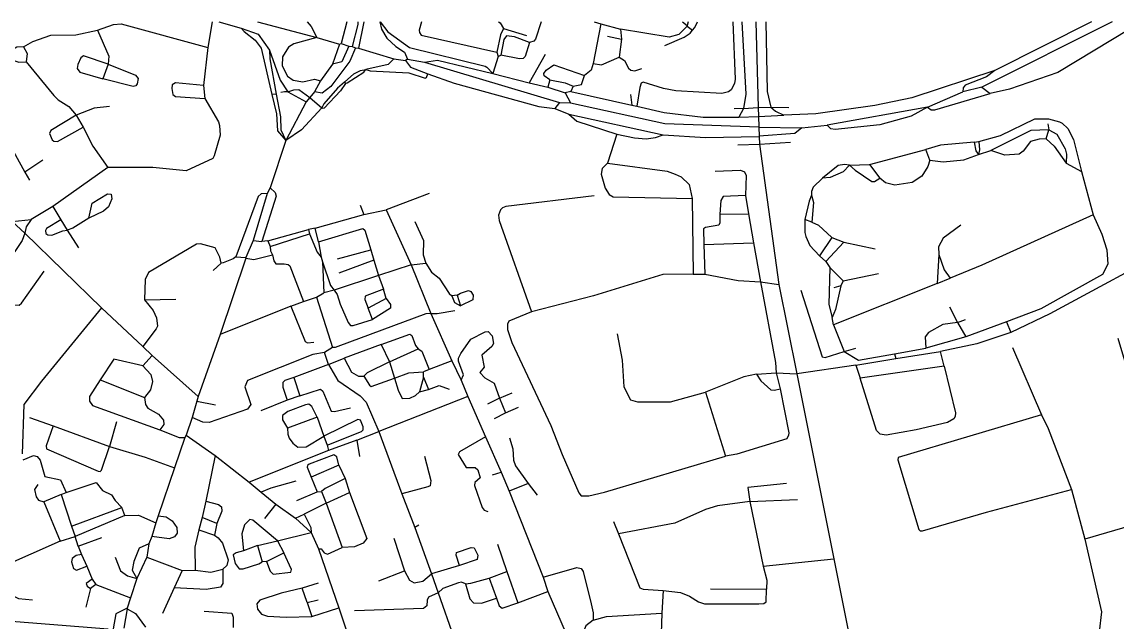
# Model space of a CAD drawing. Header units: inches. Extents: x 13525472 to 13532952, y 3654447 to 3658947.
# Drawn here: x 13527238 to 13529988, y 3657440 to 3658947 of the extents above; entities that cross this region are included whole.
import ezdxf

# ---------------------------------------------------------------- set-up
doc = ezdxf.new("R2010")
doc.units = ezdxf.units.IN
doc.header["$MEASUREMENT"] = 0

msp = doc.modelspace()

# ---------------------------------------------------------------- linework, layer by layer
for points in [[(13527427.7, 3658926.3), (13527467.8, 3658940.9), (13527487, 3658942.4), (13527704.9, 3658883)], [(13527715.7, 3658947.2), (13527704.9, 3658883)], [(13527732, 3658947.2), (13527788, 3658931.1)], [(13527829.3, 3658947.2), (13527978.1, 3658908)], [(13527954.5, 3658947.2), (13527964.4, 3658935.6), (13527978.1, 3658908)], [(13528054.1, 3658947.2), (13528039.7, 3658893.1)], [(13528081.5, 3658947.2), (13528081, 3658940.7), (13528067.2, 3658885.1)], [(13528096.6, 3658947.2), (13528082.7, 3658881.1)], [(13528136.7, 3658947.2), (13528141, 3658929.2), (13528154.4, 3658906.8), (13528176.7, 3658885.4), (13528198.9, 3658870.9), (13528206.2, 3658853.6)], [(13528137.8, 3658947.2), (13528156.5, 3658922.7), (13528211.2, 3658883.2), (13528401, 3658836.1), (13528405.4, 3658833.4), (13528420.8, 3658817.5)], [(13528241.1, 3658947.2), (13528235.3, 3658926.8), (13528235.9, 3658920.2), (13528240.4, 3658914.1), (13528430.7, 3658871.6)], [(13528434.7, 3658947.2), (13528438.5, 3658945.2), (13528447.4, 3658930.7)], [(13528541.8, 3658947.2), (13528527.3, 3658903.6), (13528523.5, 3658899.2), (13528512.8, 3658895.2)], [(13528692.1, 3658942.6), (13528672.4, 3658842.4)], [(13528675.2, 3658947.2), (13528692.1, 3658942.6)], [(13528692.1, 3658942.6), (13528740.7, 3658929.3)], [(13529023.3, 3658947.2), (13529028.8, 3658803.6), (13529027.3, 3658792.5), (13529019.1, 3658776.3), (13529012.2, 3658771.6), (13528995.4, 3658767.7), (13528879.8, 3658773.9), (13528849.3, 3658779.9), (13528798.1, 3658796.3), (13528793.3, 3658793), (13528789.4, 3658782.5), (13528781.7, 3658735.6)], [(13528897.1, 3658947.2), (13528908.2, 3658938.1)], [(13528911.1, 3658947.2), (13528908.2, 3658938.1)], [(13528908.2, 3658938.1), (13528908.2, 3658936.1)], [(13528922.2, 3658926.1), (13528928.1, 3658933.2), (13528934.4, 3658947.2)], [(13529046.2, 3658947.2), (13529055.7, 3658765.5), (13529049.8, 3658730)], [(13529081.3, 3658947.2), (13529086.7, 3658732.6)], [(13529106, 3658947.2), (13529109.2, 3658772.7), (13529118.8, 3658732.9)], [(13529975.5, 3658947.2), (13529648.2, 3658783.1)], [(13530042.3, 3658947.2), (13530021.1, 3658930.2), (13529839.2, 3658820.1), (13529717.7, 3658778.5), (13529669.7, 3658767.6)], [(13529924.2, 3658947.2), (13529681.1, 3658825.3)], [(13527241.7, 3658885), (13527265.3, 3658898.4), (13527310.7, 3658914.1), (13527373.1, 3658914.9), (13527427.7, 3658926.3)], [(13527427.7, 3658926.3), (13527455.8, 3658861), (13527454.4, 3658841.3)], [(13527788, 3658931.1), (13527796, 3658923), (13527823.3, 3658901.1), (13527838.6, 3658880.9), (13527865.3, 3658765.2)], [(13527788, 3658931.1), (13527830.7, 3658916.5), (13527859.4, 3658876.3)], [(13528447.4, 3658930.7), (13528440, 3658914.5), (13528430.7, 3658871.6)], [(13528512.8, 3658895.2), (13528474.6, 3658910), (13528454.4, 3658912.2), (13528448, 3658902.7), (13528440.2, 3658863.6)], [(13528447.4, 3658930.7), (13528504.7, 3658913.1)], [(13528708.7, 3658911.6), (13528743.2, 3658904.1)], [(13528908.2, 3658936.1), (13528887.2, 3658915.7), (13528863.4, 3658908.6), (13528740.7, 3658929.3)], [(13528740.7, 3658929.3), (13528743.2, 3658904.1)], [(13528852.7, 3658887.6), (13528901.1, 3658908.8), (13528916.3, 3658918.9), (13528922.2, 3658926.1)], [(13528908.2, 3658936.1), (13528922.2, 3658926.1)], [(13527241.7, 3658885), (13527225.3, 3658883.8), (13527208, 3658873.9)], [(13527241.7, 3658885), (13527250.6, 3658867.9), (13527248.7, 3658847)], [(13527704.9, 3658883), (13527693.9, 3658787.5)], [(13527978.1, 3658908), (13527920.8, 3658891.8), (13527907.3, 3658883.8), (13527891.8, 3658859.1), (13527891.7, 3658837), (13527904.5, 3658810.9), (13527919.2, 3658800.7), (13527943.7, 3658797.1), (13527972.3, 3658803.8), (13527987.7, 3658799.6)], [(13527978.1, 3658908), (13528035.2, 3658891.1)], [(13528035.2, 3658891.1), (13528018.2, 3658841.1)], [(13528058.7, 3658886.6), (13528041.3, 3658847.3), (13528018.2, 3658841.1)], [(13528035.2, 3658891.1), (13528039.7, 3658893.1)], [(13528039.7, 3658893.1), (13528058.7, 3658886.6)], [(13528058.7, 3658886.6), (13528067.2, 3658885.1)], [(13528067.2, 3658885.1), (13528075.2, 3658882.1)], [(13528512.8, 3658895.2), (13528501.3, 3658860.6), (13528497, 3658855.5), (13528487.3, 3658854.8), (13528440.2, 3658863.6)], [(13528743.2, 3658904.1), (13528737.7, 3658858.9)], [(13527208, 3658873.9), (13527212.4, 3658857.9), (13527219.7, 3658849.8), (13527229.8, 3658845.7), (13527248.7, 3658847)], [(13527454.4, 3658841.3), (13527392.6, 3658862.2), (13527385.7, 3658857.2), (13527377.9, 3658840.5), (13527376.4, 3658830.1), (13527383.3, 3658820.9), (13527441, 3658804.1)], [(13527859.4, 3658876.3), (13527886.4, 3658800.7), (13527905.8, 3658771.4)], [(13527859.4, 3658876.3), (13527860.1, 3658854.2), (13527876.7, 3658765.7)], [(13528075.2, 3658882.1), (13528061.7, 3658848.9), (13528013.5, 3658785.2), (13527992, 3658768.3), (13527972.7, 3658771.6)], [(13528075.2, 3658882.1), (13528082.7, 3658881.1)], [(13528082.7, 3658881.1), (13528171.7, 3658854.6)], [(13528434.2, 3658860.1), (13528420.8, 3658817.5)], [(13528430.7, 3658871.6), (13528434.2, 3658860.1)], [(13528434.2, 3658860.1), (13528440.2, 3658863.6)], [(13528551.7, 3658865.1), (13528511.5, 3658793.8)], [(13528672.4, 3658842.4), (13528693.5, 3658839.7), (13528737.7, 3658858.9)], [(13528737.7, 3658858.9), (13528751.3, 3658850.2), (13528760.8, 3658831.2), (13528767.2, 3658825.7), (13528777.1, 3658824), (13528794.7, 3658830.1)], [(13527248.7, 3658847), (13527317.8, 3658762.1), (13527328.8, 3658751.5), (13527355.9, 3658734.7), (13527374.2, 3658712.9)], [(13527454.4, 3658841.3), (13527522.7, 3658813.1), (13527530, 3658804.9), (13527527.4, 3658791.9), (13527523.7, 3658786.6), (13527517.1, 3658785.1), (13527441, 3658804.1)], [(13527454.4, 3658841.3), (13527441, 3658804.1)], [(13528018.2, 3658841.1), (13527987.7, 3658799.6)], [(13528048.2, 3658796.1), (13528071.2, 3658816.5), (13528088.2, 3658825.5), (13528101.6, 3658828)], [(13528050.2, 3658792.6), (13528054.9, 3658794.6), (13528096.4, 3658821.1), (13528101.6, 3658828)], [(13528171.7, 3658854.6), (13528157.7, 3658840.4), (13528101.6, 3658828)], [(13528101.6, 3658828), (13528112.1, 3658824.2), (13528209.4, 3658819), (13528250.3, 3658806.2), (13528254.1, 3658807.8), (13528257.2, 3658816.6)], [(13528171.7, 3658854.6), (13528201.2, 3658850.6)], [(13528206.2, 3658853.6), (13528201.2, 3658850.6)], [(13528201.2, 3658850.6), (13528214, 3658833.7), (13528257.2, 3658816.6)], [(13528206.2, 3658853.6), (13528249.2, 3658846.1)], [(13528249.2, 3658846.1), (13528281.9, 3658850.9), (13528420.8, 3658817.5)], [(13528249.2, 3658846.1), (13528587.7, 3658745.1)], [(13528563.7, 3658801.6), (13528549.7, 3658812), (13528548.7, 3658817.7), (13528554.7, 3658826), (13528573.3, 3658839), (13528650.3, 3658812.7)], [(13528672.4, 3658842.4), (13528667.5, 3658825.8), (13528650.3, 3658812.7)], [(13528257.2, 3658816.6), (13528323.3, 3658793.3), (13528535.6, 3658734.6), (13528576.2, 3658729.6)], [(13528420.8, 3658817.5), (13528511.5, 3658793.8)], [(13528563.7, 3658801.6), (13528558.7, 3658783.1)], [(13528563.7, 3658801.6), (13528602, 3658794.3), (13528622.2, 3658786.1)], [(13528622.2, 3658786.1), (13528643.5, 3658789.9), (13528650.3, 3658812.7)], [(13529681.1, 3658825.3), (13529473.1, 3658756.4), (13529380, 3658737.5), (13529231.9, 3658716.3), (13529151.5, 3658713)], [(13529681.1, 3658825.3), (13529660.6, 3658809.3), (13529606.8, 3658788.6), (13529601.8, 3658782), (13529601.2, 3658771.6)], [(13527693.9, 3658787.5), (13527623.7, 3658794.1), (13527615.1, 3658789.4), (13527614.1, 3658780), (13527617.2, 3658765.3), (13527623.7, 3658760.2), (13527697.4, 3658754.8)], [(13527693.9, 3658787.5), (13527697.4, 3658754.8)], [(13527905.8, 3658771.4), (13527920.7, 3658776.7), (13527933.5, 3658777.5), (13527960.7, 3658757.6)], [(13527987.7, 3658799.6), (13527972.7, 3658771.6)], [(13528048.2, 3658796.1), (13528030.5, 3658780.4), (13527996.4, 3658741.1), (13527991.2, 3658731.6)], [(13528050.2, 3658792.6), (13528037.5, 3658774.1), (13527997.1, 3658730.7), (13527994.6, 3658729.7), (13527991.2, 3658731.6)], [(13528048.2, 3658796.1), (13528050.2, 3658792.6)], [(13528511.5, 3658793.8), (13528558.7, 3658783.1)], [(13528558.7, 3658783.1), (13528602.2, 3658769.1)], [(13528616.2, 3658772.6), (13528602.2, 3658769.1)], [(13528622.2, 3658786.1), (13528616.2, 3658772.6)], [(13528616.2, 3658772.6), (13528769.2, 3658738.1)], [(13529648.2, 3658783.1), (13529601.2, 3658771.6)], [(13529648.2, 3658783.1), (13529669.7, 3658767.6)], [(13527697.4, 3658754.8), (13527731.4, 3658696.2), (13527734.1, 3658686.8), (13527735.7, 3658662.7), (13527720.9, 3658611), (13527716.9, 3658604.4), (13527650.1, 3658573.5), (13527566.6, 3658581.6), (13527453.2, 3658581.7)], [(13527876.7, 3658765.7), (13527865.3, 3658765.2)], [(13527865.3, 3658765.2), (13527877, 3658716), (13527879.5, 3658673.7), (13527900.4, 3658649.1)], [(13527876.7, 3658765.7), (13527886.8, 3658708.5), (13527888, 3658676), (13527900.4, 3658649.1)], [(13527905.8, 3658771.4), (13527897.2, 3658771.6), (13527887.7, 3658769.6)], [(13527951.7, 3658746.1), (13527900.4, 3658649.1)], [(13527905.8, 3658771.4), (13527951.7, 3658746.1)], [(13527960.7, 3658757.6), (13527951.7, 3658746.1)], [(13527972.7, 3658771.6), (13527960.7, 3658757.6)], [(13527960.7, 3658757.6), (13527991.2, 3658731.6)], [(13528587.7, 3658745.1), (13528576.2, 3658729.6)], [(13528587.7, 3658745.1), (13528615.2, 3658744.1)], [(13528602.2, 3658769.1), (13528615.2, 3658744.1)], [(13528766.2, 3658764.6), (13528769.2, 3658738.1)], [(13529512.4, 3658733.3), (13529601.2, 3658771.6)], [(13529512.4, 3658733.3), (13529521.3, 3658726.4), (13529530.4, 3658726.4), (13529669.7, 3658767.6)], [(13527457.7, 3658734.6), (13527419.3, 3658730.2), (13527374.2, 3658712.9)], [(13527991.2, 3658731.6), (13527939.9, 3658676.5), (13527900.4, 3658649.1)], [(13528576.2, 3658729.6), (13528611.7, 3658715.2)], [(13528615.2, 3658744.1), (13528852.7, 3658691.7), (13529088.2, 3658684.1)], [(13528769.2, 3658738.1), (13528781.7, 3658735.6)], [(13528781.7, 3658735.6), (13528850.5, 3658719.3), (13528948.3, 3658708.4), (13529038.6, 3658708.1)], [(13529049.8, 3658730), (13529026.7, 3658728.6)], [(13529049.8, 3658730), (13529038.6, 3658708.1)], [(13529049.8, 3658730), (13529086.7, 3658732.6)], [(13529086.7, 3658732.6), (13529118.8, 3658732.9)], [(13529086.7, 3658732.6), (13529087.7, 3658709.6)], [(13529118.8, 3658732.9), (13529163.7, 3658732.1)], [(13529118.8, 3658732.9), (13529130.3, 3658723.4), (13529151.5, 3658713)], [(13529512.4, 3658733.3), (13529471.2, 3658710.4), (13529392.6, 3658688.7), (13529279.9, 3658677.1), (13529269.6, 3658679), (13529259.7, 3658687.6)], [(13529512.4, 3658733.3), (13529259.7, 3658687.6)], [(13527374.2, 3658712.9), (13527310.2, 3658674.6), (13527307.4, 3658667.1), (13527313.7, 3658650.7), (13527318.2, 3658647.7), (13527326.9, 3658646.6), (13527391.2, 3658683)], [(13527374.2, 3658712.9), (13527391.2, 3658683)], [(13528611.7, 3658715.2), (13528848.2, 3658663.9)], [(13528611.7, 3658715.2), (13528631.8, 3658698.3), (13528731.6, 3658665.2)], [(13529038.6, 3658708.1), (13529087.7, 3658709.6)], [(13529087.7, 3658709.6), (13529151.5, 3658713)], [(13529087.7, 3658709.6), (13529088.2, 3658684.1)], [(13529640.7, 3658647.1), (13529695.1, 3658662.2), (13529781.7, 3658703.9), (13529815.6, 3658703.4), (13529844, 3658696.1), (13529850.6, 3658693), (13529864.7, 3658679.4), (13529878.9, 3658651.5), (13529899, 3658571.8)], [(13529814.7, 3658691.1), (13529816.4, 3658676)], [(13527191.4, 3658668.1), (13527245.5, 3658569.7)], [(13527391.2, 3658683), (13527416.1, 3658635.1), (13527453.2, 3658581.7)], [(13528731.6, 3658665.2), (13528708.1, 3658592.1)], [(13528731.6, 3658665.2), (13528776.3, 3658656), (13528805.2, 3658653.6), (13528829, 3658657), (13528848.2, 3658663.9)], [(13528848.2, 3658663.9), (13528954.9, 3658657.2), (13529089.2, 3658659.1)], [(13529088.2, 3658684.1), (13529088.7, 3658683.1)], [(13529088.7, 3658683.1), (13529089.7, 3658660.1)], [(13529088.7, 3658683.1), (13529196.7, 3658681.6)], [(13529196.7, 3658681.6), (13529178.5, 3658667.1), (13529089.7, 3658660.1)], [(13529196.7, 3658681.6), (13529259.7, 3658687.6)], [(13529816.4, 3658676), (13529771.2, 3658674.4), (13529671.3, 3658624)], [(13529809.8, 3658653.7), (13529816.4, 3658676)], [(13529816.4, 3658676), (13529836.8, 3658665.3), (13529857.7, 3658628.2), (13529861.1, 3658615.2), (13529860.2, 3658592.2)], [(13527900.4, 3658649.1), (13527861.2, 3658530.6)], [(13529035.7, 3658638.1), (13529090.2, 3658640.1)], [(13529089.7, 3658660.1), (13529089.2, 3658659.1)], [(13529089.2, 3658659.1), (13529090.2, 3658640.1)], [(13529090.2, 3658640.1), (13529167.7, 3658645.1)], [(13529090.2, 3658640.1), (13529139, 3658287.6)], [(13529629.7, 3658645.1), (13529544.4, 3658637.4), (13529507.8, 3658626.7)], [(13529629.7, 3658645.1), (13529640.7, 3658647.1)], [(13529629.7, 3658645.1), (13529633.5, 3658623.8), (13529640.1, 3658614.1)], [(13529640.7, 3658647.1), (13529643, 3658625.7), (13529640.1, 3658614.1)], [(13529809.8, 3658653.7), (13529792.7, 3658653.1), (13529770.9, 3658647.1), (13529752.3, 3658622.2), (13529742, 3658614.8), (13529706.3, 3658612.9), (13529671.3, 3658624)], [(13529809.8, 3658653.7), (13529830.3, 3658634.8), (13529860.2, 3658592.2)], [(13529366.6, 3658589.3), (13529507.8, 3658626.7)], [(13529517.6, 3658599.7), (13529507.8, 3658626.7)], [(13529517.6, 3658599.7), (13529551.2, 3658595.6), (13529603.1, 3658600.9), (13529640.1, 3658614.1)], [(13529640.1, 3658614.1), (13529671.3, 3658624)], [(13527290.2, 3658599.6), (13527245.5, 3658569.7)], [(13527453.2, 3658581.7), (13527315.3, 3658483.9)], [(13528708.1, 3658592.1), (13528694.7, 3658579.4), (13528692.3, 3658564.6), (13528702.5, 3658529.8), (13528712.6, 3658513.9), (13528722.8, 3658507.5), (13528921.1, 3658503.6)], [(13528708.1, 3658592.1), (13528858.1, 3658572.4), (13528878.5, 3658564.8), (13528893.1, 3658558.2), (13528913.3, 3658539.2), (13528921.1, 3658503.6)], [(13529316.6, 3658587.3), (13529303.5, 3658589), (13529287.8, 3658586.7), (13529248.8, 3658554.9)], [(13529316.6, 3658587.3), (13529300.1, 3658570.3), (13529267.5, 3658556.5), (13529248.8, 3658554.9)], [(13529316.6, 3658587.3), (13529366.6, 3658589.3)], [(13529316.6, 3658587.3), (13529330.8, 3658574.5), (13529372.2, 3658546.8), (13529378.9, 3658546.3), (13529392.5, 3658554.7)], [(13529366.6, 3658589.3), (13529392.5, 3658554.7)], [(13529517.6, 3658599.7), (13529512.9, 3658584.2), (13529497.9, 3658559.8), (13529474, 3658544), (13529429.7, 3658536.8), (13529406.3, 3658543.3), (13529392.5, 3658554.7)], [(13529860.2, 3658592.2), (13529899, 3658571.8)], [(13527245.5, 3658569.7), (13527257.2, 3658549.6)], [(13528978.7, 3658572.6), (13529042.1, 3658574.6), (13529052.7, 3658570.4), (13529056.8, 3658561.3), (13529055.1, 3658511)], [(13529248.8, 3658554.9), (13529224.6, 3658532), (13529220.7, 3658520.9), (13529220.9, 3658512.4)], [(13529899, 3658571.8), (13529927.9, 3658463.1)], [(13527861.2, 3658530.6), (13527873.8, 3658519.1), (13527876.2, 3658509.4), (13527840.2, 3658395.6)], [(13527861.2, 3658530.6), (13527853.7, 3658516.1)], [(13527405.6, 3658454), (13527414, 3658491.8), (13527452.5, 3658515.8), (13527462.3, 3658514.8), (13527463.9, 3658502.8), (13527455.5, 3658483.1), (13527442.6, 3658472.3), (13527405.6, 3658454)], [(13527853.7, 3658516.1), (13527838.8, 3658515.4), (13527830.8, 3658508.7), (13527775.2, 3658357.1)], [(13527853.7, 3658516.1), (13527818.2, 3658398.6)], [(13528260.2, 3658516.6), (13528152.9, 3658475.1)], [(13528674.7, 3658510.6), (13528453.3, 3658483.4), (13528444.7, 3658480.1), (13528439.7, 3658475), (13528434.8, 3658462.1), (13528436.3, 3658448.7), (13528517.3, 3658218.8)], [(13528921.1, 3658503.6), (13528923.2, 3658313.8)], [(13529055.1, 3658511), (13528999.1, 3658509.1), (13528993.1, 3658498.6), (13528990.4, 3658464.4)], [(13529055.1, 3658511), (13529062.2, 3658465.2)], [(13529220.9, 3658512.4), (13529214.8, 3658496.9), (13529204.1, 3658450.8)], [(13529220.9, 3658512.4), (13529225.7, 3658493.4), (13529222, 3658444.3)], [(13527315.3, 3658483.9), (13527261.4, 3658451.3)], [(13527315.3, 3658483.9), (13527335.7, 3658449.9)], [(13528087.2, 3658486.6), (13528096.3, 3658463.5)], [(13528096.3, 3658463.5), (13528152.9, 3658475.1)], [(13528152.9, 3658475.1), (13528215, 3658336.8)], [(13527213.6, 3658446), (13527261.4, 3658451.3)], [(13527213.6, 3658446), (13527244.8, 3658416.5)], [(13527261.4, 3658451.3), (13527248.8, 3658432.5), (13527244.8, 3658416.5)], [(13527335.7, 3658449.9), (13527299.3, 3658428.6), (13527296.6, 3658423.1), (13527297.6, 3658416.2), (13527303.2, 3658412.6), (13527312.7, 3658411.9), (13527340.8, 3658422.9), (13527351.6, 3658424.6)], [(13527335.7, 3658449.9), (13527351.6, 3658424.6)], [(13527405.6, 3658454), (13527365.6, 3658429.4), (13527351.6, 3658424.6)], [(13527974.2, 3658429.6), (13528096.3, 3658463.5)], [(13528224.7, 3658446.1), (13528246.1, 3658398.1), (13528245.9, 3658362.2), (13528252, 3658341.6)], [(13528990.4, 3658464.4), (13528990.3, 3658442.8), (13528987.7, 3658437.1), (13528954.2, 3658430.6), (13528949.7, 3658427.6), (13528950.2, 3658387.8)], [(13528990.4, 3658464.4), (13529062.2, 3658465.2)], [(13529062.2, 3658465.2), (13529075.1, 3658392.4)], [(13529204.1, 3658450.8), (13529203.7, 3658418.7), (13529206.3, 3658408.7), (13529216.7, 3658385.4), (13529241.2, 3658359.9)], [(13529222, 3658444.3), (13529204.1, 3658450.8)], [(13529222, 3658444.3), (13529238, 3658436.6), (13529271.9, 3658405.6)], [(13529927.9, 3658463.1), (13529648.5, 3658336.4), (13529569.3, 3658303.7)], [(13529927.9, 3658463.1), (13529949.9, 3658414), (13529962.3, 3658375), (13529965.4, 3658339.2), (13529951.5, 3658312.8), (13529796.7, 3658226.6), (13529710.7, 3658194.3)], [(13527244.8, 3658416.5), (13527238.7, 3658398.6), (13527160.4, 3658283.5)], [(13527244.8, 3658416.5), (13527437.5, 3658229.2)], [(13527351.6, 3658424.6), (13527379.7, 3658379.6)], [(13527855.2, 3658397.6), (13527957.7, 3658425.6)], [(13527861.2, 3658383.1), (13527960.2, 3658415.1)], [(13527974.2, 3658429.6), (13527957.7, 3658425.6)], [(13527957.7, 3658425.6), (13527960.2, 3658415.1)], [(13527960.2, 3658415.1), (13527979.5, 3658368.8), (13527989.7, 3658356.2)], [(13527982.8, 3658395), (13527974.2, 3658429.6)], [(13527982.8, 3658395), (13528093.6, 3658428.7), (13528098.7, 3658424), (13528114, 3658374.9)], [(13529595.7, 3658436.6), (13529551.5, 3658404.4), (13529539.4, 3658382.5), (13529540.4, 3658363.3)], [(13527738, 3658341.6), (13527735, 3658356.4), (13527722.7, 3658380), (13527686.1, 3658389.5), (13527676.2, 3658388.8), (13527555.6, 3658317.8), (13527546.9, 3658300), (13527545.6, 3658249)], [(13527818.2, 3658398.6), (13527800.2, 3658355.6)], [(13527818.2, 3658398.6), (13527840.2, 3658395.6)], [(13527855.2, 3658397.6), (13527840.2, 3658395.6)], [(13527855.2, 3658397.6), (13527861.2, 3658383.1)], [(13527982.8, 3658395), (13527989.7, 3658356.2)], [(13528950.2, 3658387.8), (13529075.1, 3658392.4)], [(13528950.2, 3658387.8), (13528952.8, 3658313.9)], [(13529075.1, 3658392.4), (13529092.4, 3658294.4)], [(13529271.9, 3658405.6), (13529241.2, 3658359.9)], [(13529302.1, 3658394), (13529256.7, 3658345.7)], [(13529271.9, 3658405.6), (13529302.1, 3658394)], [(13529302.1, 3658394), (13529380.7, 3658377.6)], [(13530145.2, 3658389.6), (13529819.6, 3658214.4), (13529721.6, 3658167.6)], [(13527800.2, 3658353.6), (13527820.3, 3658350.5), (13527867.4, 3658362.3)], [(13527861.2, 3658383.1), (13527862.1, 3658372.6), (13527867.4, 3658362.3)], [(13527867.4, 3658362.3), (13527870.7, 3658347.1), (13527875.8, 3658339.5), (13527896, 3658340), (13527906.6, 3658337.7), (13527910.9, 3658334.4), (13527945, 3658244.7)], [(13528030.7, 3658352.6), (13528114, 3658374.9)], [(13528114, 3658374.9), (13528121.7, 3658348.8)], [(13529241.2, 3658359.9), (13529256.7, 3658345.7)], [(13529540.4, 3658363.3), (13529536.1, 3658290.3)], [(13529540.4, 3658363.3), (13529553.6, 3658324.8), (13529569.3, 3658303.7)], [(13527738, 3658341.6), (13527718, 3658322.6)], [(13527800.2, 3658353.6), (13527735.4, 3658162.2)], [(13527775.2, 3658357.1), (13527768.5, 3658352.4), (13527743.6, 3658342.3), (13527738, 3658341.6)], [(13527775.2, 3658357.1), (13527800.2, 3658355.6)], [(13527800.2, 3658355.6), (13527800.2, 3658353.6)], [(13527989.7, 3658356.2), (13527992.5, 3658344.3)], [(13527992.5, 3658344.3), (13527996.2, 3658266.6)], [(13527992.5, 3658344.3), (13528013.1, 3658285.1), (13528022, 3658273.7)], [(13528121.7, 3658348.8), (13528033.7, 3658316.1)], [(13528121.7, 3658348.8), (13528133.5, 3658310.2)], [(13528215, 3658336.8), (13528133.5, 3658310.2)], [(13528215, 3658336.8), (13528252, 3658341.6)], [(13528215, 3658336.8), (13528264.4, 3658215)], [(13528252, 3658341.6), (13528266.5, 3658318.8), (13528285.8, 3658303.3), (13528310.9, 3658265.5), (13528317.7, 3658259.1)], [(13529256.7, 3658345.7), (13529266.7, 3658330.2)], [(13527160.4, 3658283.5), (13527187.8, 3658256.7), (13527212.1, 3658239.5), (13527218.5, 3658236.3), (13527231.1, 3658235.9), (13527236.7, 3658240.6), (13527293.7, 3658321.1)], [(13528133.5, 3658310.2), (13528022, 3658273.7)], [(13528133.5, 3658310.2), (13528145.5, 3658275.7)], [(13528923.2, 3658313.8), (13528847.2, 3658313), (13528673.1, 3658258.9), (13528517.3, 3658218.8)], [(13528923.2, 3658313.8), (13528952.8, 3658313.9)], [(13528952.8, 3658313.9), (13529036.8, 3658298), (13529092.4, 3658294.4)], [(13529266.7, 3658330.2), (13529264.7, 3658237.3), (13529272.4, 3658204.9)], [(13529266.7, 3658330.2), (13529300.3, 3658297.2)], [(13529300.3, 3658297.2), (13529388.7, 3658315.6)], [(13529092.4, 3658294.4), (13529130.5, 3658092), (13529132.1, 3658066.1)], [(13529092.4, 3658294.4), (13529139, 3658287.6)], [(13529139, 3658287.6), (13529183.7, 3658063.2)], [(13529294.4, 3658284.8), (13529281.3, 3658225.3), (13529272.4, 3658204.9)], [(13529536.1, 3658290.3), (13529276.4, 3658186.2)], [(13529294.4, 3658284.8), (13529276.7, 3658279.1)], [(13529300.3, 3658297.2), (13529294.4, 3658284.8)], [(13529536.1, 3658290.3), (13529569.3, 3658303.7)], [(13527545.6, 3658249), (13527624.7, 3658250.6)], [(13527945, 3658244.7), (13527977.7, 3658255.6)], [(13527977.7, 3658255.6), (13527996.2, 3658266.6)], [(13527977.7, 3658255.6), (13528018.2, 3658129.6)], [(13528022, 3658273.7), (13527996.2, 3658266.6)], [(13528022, 3658273.7), (13528029.3, 3658262.8), (13528037.4, 3658238.2), (13528057.4, 3658192.2), (13528062.8, 3658185.1), (13528070.1, 3658184.4), (13528118.3, 3658199.7)], [(13528145.5, 3658275.7), (13528100, 3658258.1), (13528098.9, 3658249.7), (13528107.7, 3658228.3)], [(13528152.6, 3658252.4), (13528107.7, 3658228.3)], [(13528152.6, 3658252.4), (13528163.5, 3658237.8), (13528163.6, 3658228.7), (13528118.3, 3658199.7)], [(13528152.6, 3658252.4), (13528145.5, 3658275.7)], [(13528330.7, 3658260.6), (13528317.7, 3658259.1)], [(13528317.7, 3658259.1), (13528324.1, 3658242.4), (13528338.9, 3658234.3)], [(13528330.7, 3658260.6), (13528339.2, 3658266.2), (13528359.4, 3658272.9), (13528365.4, 3658270), (13528370.8, 3658261.1), (13528370, 3658249.4), (13528338.9, 3658234.3)], [(13528330.7, 3658260.6), (13528338.9, 3658234.3)], [(13529194.2, 3658273.6), (13529247.6, 3658106), (13529254.7, 3658104.2), (13529303.2, 3658119.9)], [(13527437.5, 3658229.2), (13527286.6, 3658045.4), (13527243, 3657986.3), (13527238.2, 3657862.6)], [(13527437.5, 3658229.2), (13527541.5, 3658132)], [(13527545.6, 3658249), (13527567.8, 3658222.5), (13527576.1, 3658204.1), (13527578.2, 3658183.1), (13527575.2, 3658176.1), (13527541.5, 3658132)], [(13527913.1, 3658233.7), (13527735.4, 3658162.2)], [(13527913.1, 3658233.7), (13527945, 3658244.7)], [(13527913.1, 3658233.7), (13527949.1, 3658144.3), (13527955.4, 3658141), (13527970.7, 3658142.6)], [(13528118.3, 3658199.7), (13528107.7, 3658228.3)], [(13528264.4, 3658215), (13528280.4, 3658214.7), (13528324.7, 3658222.6)], [(13529567.7, 3658231.6), (13529587.4, 3658192)], [(13528264.4, 3658215), (13528252.4, 3658213.7), (13528031.1, 3658131.8), (13528024.5, 3658129.8), (13528018.2, 3658129.6)], [(13528264.4, 3658215), (13528317.3, 3658095.7)], [(13528517.3, 3658218.8), (13528460.9, 3658195.4), (13528457.2, 3658188), (13528457.5, 3658175.1), (13528468.4, 3658141.7), (13528565.9, 3657934), (13528594.4, 3657860.8), (13528636.5, 3657764.5), (13528642, 3657756.8), (13528661.4, 3657756.6), (13528700.7, 3657766.2), (13529005.1, 3657856.8)], [(13529276.4, 3658186.2), (13529272.4, 3658204.9)], [(13529587.4, 3658192), (13529607.2, 3658199.6)], [(13528340.6, 3658047.2), (13528347.2, 3658060.9), (13528334.4, 3658095.6), (13528334.5, 3658102.5), (13528339.9, 3658114.5), (13528365.2, 3658150.2), (13528401, 3658168.9), (13528408.5, 3658169.6), (13528419.1, 3658158.6), (13528422, 3658139.6), (13528417.7, 3658131.9), (13528392.7, 3658110.5), (13528398.4, 3658080), (13528387.9, 3658067), (13528400.2, 3658053), (13528424, 3658039.9), (13528437.2, 3658002.7)], [(13529276.4, 3658186.2), (13529303.2, 3658119.9)], [(13529587.4, 3658192), (13529550.2, 3658187.1), (13529515, 3658167.3), (13529506.3, 3658156.2), (13529508.1, 3658127.5)], [(13529721.6, 3658167.6), (13529636.1, 3658138.8), (13529544.9, 3658119.1)], [(13529587.4, 3658192), (13529608, 3658156.7)], [(13529710.7, 3658194.3), (13529608, 3658156.7)], [(13529710.7, 3658194.3), (13529721.6, 3658167.6)], [(13527735.4, 3658162.2), (13527680.7, 3658006.6)], [(13528139.8, 3658136.9), (13528212, 3658162.9), (13528216.9, 3658159.5), (13528225.9, 3658134.2), (13528232.6, 3658125.8)], [(13528733, 3658164.2), (13528745, 3658097.6), (13528749.8, 3658030.4), (13528766.2, 3657997.7), (13528784.1, 3657993.1), (13528866.4, 3657993.5), (13528954.8, 3658017.2)], [(13529608, 3658156.7), (13529508.1, 3658127.5)], [(13529990.2, 3658152.6), (13530120.4, 3657716.7), (13530116.7, 3657710.6), (13530110.8, 3657707.3), (13529907.1, 3657648.1)], [(13527541.5, 3658132), (13527565, 3658109.7)], [(13527997.7, 3658116.6), (13527968.8, 3658111.9), (13527804.5, 3658046.6), (13527797.9, 3658030.6), (13527813.1, 3657986), (13527804.1, 3657974.7), (13527708.4, 3657940.8), (13527692.4, 3657941.7), (13527665.2, 3657953.6)], [(13528018.2, 3658129.6), (13527997.7, 3658116.6)], [(13528008.1, 3658087.1), (13527997.7, 3658116.6)], [(13528139.8, 3658136.9), (13528047.5, 3658102.9)], [(13528139.8, 3658136.9), (13528161.1, 3658093.9)], [(13528161.1, 3658093.9), (13528232.6, 3658125.8)], [(13528232.6, 3658125.8), (13528242.3, 3658120.1), (13528260.8, 3658074.5)], [(13529303.2, 3658119.9), (13529331.7, 3658127.6)], [(13529303.2, 3658119.9), (13529338.9, 3658098), (13529429.2, 3658113.6)], [(13529429.2, 3658113.6), (13529508.1, 3658127.5)], [(13529429.2, 3658113.6), (13529432.7, 3658102.1)], [(13529432.7, 3658102.1), (13529544.9, 3658119.1)], [(13529553.8, 3658083), (13529544.9, 3658119.1)], [(13529725.2, 3658129.6), (13529798.7, 3657960.7)], [(13527541.6, 3658083.4), (13527469, 3658100.4), (13527434, 3658048.3)], [(13527565, 3658109.7), (13527541.6, 3658083.4)], [(13527565, 3658109.7), (13527680.7, 3658006.6)], [(13528008.1, 3658087.1), (13527920.8, 3658054.3)], [(13528008.1, 3658087.1), (13528047.5, 3658102.9)], [(13528008.1, 3658087.1), (13528030.9, 3658046.7), (13528087.6, 3658008.1), (13528102.7, 3657992.2), (13528133.9, 3657918.4)], [(13528047.5, 3658102.9), (13528065.1, 3658067.6), (13528083.2, 3658057.8), (13528096.7, 3658057.7)], [(13528161.1, 3658093.9), (13528105.2, 3658065.6), (13528096.7, 3658057.7)], [(13528161.1, 3658093.9), (13528173.2, 3658052.6)], [(13528317.3, 3658095.7), (13528260.8, 3658074.5)], [(13528317.3, 3658095.7), (13528340.6, 3658047.2)], [(13529331.8, 3658084.8), (13529183.7, 3658063.2)], [(13529331.8, 3658084.8), (13529432.7, 3658102.1)], [(13529331.8, 3658084.8), (13529342.8, 3658052.3)], [(13527541.6, 3658083.4), (13527561.9, 3658061.6), (13527565.5, 3658044.3), (13527560.6, 3658022.9), (13527545.6, 3658003.6)], [(13528096.7, 3658057.7), (13528110.5, 3658035.1), (13528115.3, 3658031.8), (13528173.2, 3658052.6)], [(13528173.2, 3658052.6), (13528209.2, 3658065.5), (13528246.6, 3658068.2)], [(13528246.5, 3658054.9), (13528246.6, 3658068.2)], [(13528260.8, 3658074.5), (13528246.6, 3658068.2)], [(13529082.4, 3658062.2), (13529050.8, 3658055.8), (13528954.8, 3658017.2)], [(13529082.4, 3658062.2), (13529132.1, 3658066.1)], [(13529082.4, 3658062.2), (13529093.3, 3658046.1), (13529118.5, 3658023.5), (13529127.7, 3658022.2), (13529141.7, 3658026.1)], [(13529132.1, 3658066.1), (13529141.7, 3658026.1)], [(13529132.1, 3658066.1), (13529183.7, 3658063.2)], [(13529183.7, 3658063.2), (13529276.9, 3657598.7)], [(13529553.8, 3658083), (13529582, 3657965.6), (13529581.8, 3657956.3), (13529578.4, 3657950), (13529562.6, 3657940.8), (13529484, 3657922.9), (13529408.4, 3657909.7), (13529392.9, 3657911.7), (13529383.9, 3657921.2), (13529342.8, 3658052.3)], [(13529553.8, 3658083), (13529342.8, 3658052.3)], [(13527434, 3658048.3), (13527407.7, 3658006.6), (13527407.9, 3657994.8), (13527414.8, 3657984.1), (13527584.5, 3657922.6)], [(13527434, 3658048.3), (13527545.6, 3658003.6)], [(13527920.8, 3658054.3), (13527898.2, 3658046.8), (13527893.3, 3658041.5), (13527893.2, 3658030.2), (13527904, 3657997.3)], [(13527920.8, 3658054.3), (13527935.9, 3658008)], [(13528173.2, 3658052.6), (13528182.9, 3658022.2), (13528193.1, 3658001.8), (13528212.2, 3658002.5), (13528226.5, 3658008.6), (13528236.4, 3658017.9)], [(13528246.5, 3658054.9), (13528236.4, 3658017.9)], [(13528246.5, 3658054.9), (13528258.9, 3658024.4)], [(13528258.9, 3658024.4), (13528285.6, 3658033.7), (13528310.7, 3658025.1)], [(13528340.6, 3658047.2), (13528357.8, 3658006.4)], [(13527545.6, 3658003.6), (13527548.4, 3657986.7), (13527553.6, 3657977.4), (13527580.5, 3657961.9), (13527593.6, 3657947.4), (13527593.8, 3657936.1), (13527584.5, 3657922.6)], [(13527680.7, 3658006.6), (13527677.2, 3657994.6)], [(13527935.9, 3658008), (13527904, 3657997.3)], [(13527935.9, 3658008), (13527988, 3658025.2), (13527993.5, 3658020), (13528014.8, 3657969.7), (13528023.2, 3657968.4), (13528062.7, 3657978.1)], [(13528357.8, 3658006.4), (13528133.9, 3657918.4)], [(13528236.4, 3658017.9), (13528258.9, 3658024.4)], [(13528357.8, 3658006.4), (13528402.1, 3657905.3)], [(13528437.2, 3658002.7), (13528406.7, 3657987.6)], [(13528437.2, 3658002.7), (13528468.7, 3658015.6)], [(13528437.2, 3658002.7), (13528452.1, 3657965.7)], [(13528954.8, 3658017.2), (13529005.1, 3657856.8)], [(13529141.7, 3658026.1), (13529163.9, 3657915.3), (13529163.4, 3657909.2), (13529158.5, 3657899.9), (13529033.1, 3657861.8), (13529005.1, 3657856.8)], [(13527677.2, 3657994.6), (13527665.2, 3657953.6)], [(13527677.2, 3657994.6), (13527723.7, 3657985.6)], [(13527904, 3657997.3), (13527837.7, 3657970.6)], [(13527979.1, 3657954.5), (13527966, 3657981.7), (13527958.5, 3657987), (13527950.1, 3657985.8), (13527905.9, 3657968.7), (13527892.6, 3657958.5), (13527892.4, 3657947.7), (13527904.8, 3657927)], [(13528452.1, 3657965.7), (13528484.7, 3657979.6)], [(13527257.2, 3657953.6), (13527315.9, 3657932.4)], [(13527665.2, 3657953.6), (13527650.7, 3657909.6)], [(13527979.1, 3657954.5), (13527904.8, 3657927)], [(13527979.1, 3657954.5), (13527996.1, 3657907.2)], [(13528004.2, 3657884.1), (13528090.7, 3657918.8), (13528095, 3657923), (13528094.4, 3657930.2), (13528087.8, 3657946.7), (13528081.1, 3657948.8), (13527996.1, 3657907.2)], [(13528424.7, 3657951.6), (13528452.1, 3657965.7)], [(13529798.7, 3657960.7), (13529438.7, 3657853.6), (13529437.7, 3657847.1), (13529490.2, 3657672.4), (13529493.5, 3657668.8), (13529499.7, 3657669), (13529660.3, 3657716.4), (13529873.6, 3657772.7)], [(13529798.7, 3657960.7), (13529814.9, 3657926.5), (13529873.6, 3657772.7)], [(13527315.9, 3657932.4), (13527298.4, 3657882.3), (13527299.1, 3657874.9), (13527429.2, 3657818.7), (13527434.4, 3657818.2), (13527437.7, 3657821.8), (13527457.7, 3657881)], [(13527315.9, 3657932.4), (13527457.7, 3657881)], [(13527475.7, 3657942.6), (13527457.7, 3657881)], [(13527584.5, 3657922.6), (13527632.4, 3657903.8), (13527647.2, 3657903.1)], [(13527904.8, 3657927), (13527905.6, 3657911.9), (13527909.3, 3657901.7), (13527918.3, 3657889.4), (13527930.7, 3657879.4), (13527951.6, 3657879.8), (13527996.1, 3657907.2)], [(13527647.2, 3657903.1), (13527621.4, 3657827.6)], [(13527650.7, 3657909.6), (13527647.2, 3657903.1)], [(13527650.7, 3657909.6), (13527723.4, 3657858)], [(13527996.1, 3657907.2), (13528004.2, 3657884.1)], [(13528078.5, 3657897), (13528007.7, 3657870.6)], [(13528078.5, 3657897), (13528133.9, 3657918.4)], [(13528078.5, 3657897), (13528085.2, 3657855.6)], [(13528133.9, 3657918.4), (13528192, 3657762.4)], [(13528402.1, 3657905.3), (13528336.7, 3657867.2), (13528333, 3657860.8), (13528353.2, 3657827.9), (13528376.3, 3657828.2), (13528382.9, 3657822.5), (13528389, 3657802.3), (13528375.4, 3657790.4), (13528374.2, 3657783.1), (13528393.5, 3657727.7), (13528398.8, 3657720.7), (13528407.7, 3657717.6)], [(13528402.1, 3657905.3), (13528441.1, 3657816.2)], [(13528462.2, 3657902.6), (13528471.1, 3657875.1), (13528472.4, 3657846.6), (13528477.4, 3657832.7), (13528509, 3657788.2)], [(13527457.7, 3657881), (13527547.1, 3657854.2), (13527621.4, 3657827.6)], [(13528007.7, 3657870.6), (13527808.1, 3657791.4)], [(13528004.2, 3657884.1), (13528007.7, 3657870.6)], [(13527240.7, 3657847.6), (13527267.2, 3657858.3), (13527275.8, 3657855.9), (13527283.7, 3657846.6), (13527295.5, 3657805.5), (13527335, 3657796.8), (13527349.1, 3657765.3)], [(13527723.4, 3657858), (13527699.3, 3657743.3)], [(13527723.4, 3657858), (13527808.1, 3657791.4)], [(13528034.1, 3657834.4), (13528028.5, 3657854.9), (13528020.8, 3657859.6), (13527959.1, 3657836.3), (13527954.6, 3657833), (13527953.9, 3657829.1), (13527964.5, 3657803.5)], [(13528248.7, 3657856.6), (13528264.6, 3657795.4), (13528263, 3657782.4), (13528257.6, 3657779.2), (13528192, 3657762.4)], [(13527621.4, 3657827.6), (13527580.2, 3657707.1)], [(13528034.1, 3657834.4), (13527964.5, 3657803.5)], [(13528034.1, 3657834.4), (13528049.3, 3657800.5)], [(13528419.7, 3657810.1), (13528441.1, 3657816.2)], [(13528441.1, 3657816.2), (13528461.7, 3657768.4)], [(13527277.7, 3657785.1), (13527269.4, 3657773.2), (13527273.8, 3657754.4), (13527279.5, 3657745.8), (13527292.9, 3657742)], [(13527349.1, 3657765.3), (13527424.3, 3657790.5), (13527439.9, 3657770.5), (13527462.8, 3657759.8), (13527472.1, 3657745.5), (13527488.6, 3657728)], [(13527808.1, 3657791.4), (13527838.8, 3657766.2)], [(13527925.7, 3657794.1), (13527863.2, 3657776.3), (13527838.8, 3657766.2)], [(13527964.5, 3657803.5), (13527979.2, 3657767.1)], [(13528049.3, 3657800.5), (13527999.1, 3657775.3), (13527990.2, 3657768.1)], [(13528049.3, 3657800.5), (13528060.6, 3657765.7)], [(13528509, 3657788.2), (13528461.7, 3657768.4)], [(13528509, 3657788.2), (13528531.7, 3657758.6)], [(13529157.7, 3657787.6), (13529060.8, 3657778)], [(13527336.1, 3657760.1), (13527292.9, 3657742)], [(13527336.1, 3657760.1), (13527349.1, 3657765.3)], [(13527336.1, 3657760.1), (13527362.1, 3657680.6)], [(13527838.8, 3657766.2), (13527875.4, 3657736.4)], [(13527928.2, 3657745.6), (13527979.2, 3657767.1)], [(13527979.2, 3657767.1), (13527990.2, 3657768.1)], [(13527990.2, 3657768.1), (13528001.8, 3657738.8)], [(13528001.8, 3657738.8), (13528060.6, 3657765.7)], [(13528060.6, 3657765.7), (13528104, 3657649.6), (13528095, 3657638.5), (13528073.2, 3657628.7), (13528042.1, 3657626.9)], [(13528192, 3657762.4), (13528224.2, 3657677.6)], [(13528461.7, 3657768.4), (13528546.9, 3657553.1)], [(13529060.8, 3657778), (13529065.9, 3657743.1)], [(13529873.6, 3657772.7), (13529907.1, 3657648.1)], [(13527292.9, 3657742), (13527333.7, 3657643.2)], [(13527362.1, 3657680.6), (13527488.6, 3657728)], [(13527496.2, 3657707.3), (13527488.6, 3657728)], [(13527699.3, 3657743.3), (13527690.8, 3657702.7)], [(13527699.3, 3657743.3), (13527731.7, 3657735.2), (13527739, 3657729.1), (13527739.9, 3657718.7), (13527727.3, 3657687.6)], [(13527875.4, 3657736.4), (13527846.7, 3657700.1)], [(13527875.4, 3657736.4), (13527925, 3657700.8)], [(13528001.8, 3657738.8), (13527946.3, 3657711.2)], [(13528001.8, 3657738.8), (13528042.1, 3657626.9)], [(13529065.9, 3657743.1), (13528984.8, 3657731.8), (13528954.7, 3657722.9), (13528877.4, 3657688.7), (13528735.8, 3657661.6)], [(13529065.9, 3657743.1), (13529185.7, 3657747.6)], [(13529065.9, 3657743.1), (13529099.2, 3657580.5)], [(13527496.2, 3657707.3), (13527371.3, 3657654.5)], [(13527496.2, 3657707.3), (13527530.2, 3657708.5), (13527573.7, 3657689.6)], [(13527580.2, 3657707.1), (13527599.8, 3657704.4), (13527614.8, 3657694.1), (13527627, 3657677.4), (13527627.8, 3657663.5), (13527621.3, 3657654.2), (13527608, 3657649.4), (13527563.7, 3657655.1)], [(13527580.2, 3657707.1), (13527573.7, 3657689.6)], [(13527690.8, 3657702.7), (13527682.4, 3657671.7)], [(13527727.3, 3657687.6), (13527690.8, 3657702.7)], [(13527925, 3657700.8), (13527946.3, 3657711.2)], [(13527925, 3657700.8), (13527964.4, 3657664.8)], [(13527946.3, 3657711.2), (13527963.6, 3657677.2), (13527964.4, 3657664.8)], [(13527362.1, 3657680.6), (13527371.3, 3657654.5)], [(13527573.7, 3657689.6), (13527563.7, 3657655.1)], [(13527727.3, 3657687.6), (13527721.2, 3657658.5)], [(13527879.8, 3657644.4), (13527817.9, 3657695.5), (13527810.2, 3657697.9), (13527796.7, 3657684.4), (13527790, 3657662), (13527794.5, 3657619)], [(13528234.7, 3657683.1), (13528224.2, 3657677.6)], [(13528224.2, 3657677.6), (13528266.6, 3657560.9)], [(13528723.1, 3657692.2), (13528735.8, 3657661.6)], [(13527333.7, 3657643.2), (13527371.3, 3657654.5)], [(13527379.1, 3657630.4), (13527371.3, 3657654.5)], [(13527379.1, 3657630.4), (13527438.2, 3657652.6)], [(13527563.7, 3657655.1), (13527556.7, 3657636.6)], [(13527682.4, 3657671.7), (13527671.8, 3657628), (13527672.6, 3657570.4)], [(13527682.4, 3657671.7), (13527721.2, 3657658.5)], [(13527721.2, 3657658.5), (13527730.9, 3657651.9), (13527741.8, 3657638.5), (13527755.6, 3657596.6), (13527752.8, 3657582.1), (13527742.1, 3657573.1)], [(13527879.8, 3657644.4), (13527964.4, 3657664.8)], [(13527964.4, 3657664.8), (13527982.9, 3657624.3)], [(13528172.2, 3657650.6), (13528198.5, 3657568.5)], [(13528735.8, 3657661.6), (13528789.9, 3657525.9), (13528797.8, 3657522.8), (13528847.9, 3657519.1)], [(13529907.1, 3657648.1), (13529948.9, 3657465.7), (13529943.2, 3657415.4)], [(13527333.7, 3657643.2), (13527186.3, 3657578.2)], [(13527379.1, 3657630.4), (13527387.4, 3657609.6)], [(13527556.7, 3657636.6), (13527532.4, 3657625.9), (13527518.6, 3657592.4), (13527514.8, 3657570), (13527526.7, 3657549.6)], [(13527556.7, 3657636.6), (13527551.2, 3657603.1)], [(13527794.5, 3657619), (13527775.6, 3657614.2), (13527768.7, 3657608.9), (13527773.3, 3657587.2), (13527783, 3657573.7), (13527793.1, 3657573.6), (13527832.7, 3657586.6), (13527841.2, 3657591.6)], [(13527829.7, 3657632.1), (13527794.5, 3657619)], [(13527829.7, 3657632.1), (13527879.8, 3657644.4)], [(13527829.7, 3657632.1), (13527841.2, 3657591.6)], [(13527879.8, 3657644.4), (13527895.3, 3657613.5)], [(13527982.9, 3657624.3), (13527989.3, 3657624.2), (13527997, 3657613.6), (13528005.2, 3657610.9), (13528042.1, 3657626.9)], [(13527982.9, 3657624.3), (13528033.7, 3657475.7)], [(13528336.9, 3657582.3), (13528328.6, 3657607.7), (13528329.3, 3657614.5), (13528365.8, 3657626.9), (13528373.3, 3657626.1), (13528382.8, 3657608.4), (13528380.8, 3657597.1), (13528336.9, 3657582.3)], [(13528432.2, 3657635.6), (13528455.2, 3657567)], [(13527387.4, 3657609.6), (13527374.1, 3657606.8), (13527363.7, 3657600), (13527362, 3657591.2), (13527367, 3657574.4), (13527374.8, 3657570.6), (13527400.9, 3657580.2)], [(13527387.4, 3657609.6), (13527400.9, 3657580.2)], [(13527471.7, 3657602.6), (13527485.4, 3657568.9), (13527503.2, 3657556.4), (13527526.7, 3657549.6)], [(13527551.2, 3657603.1), (13527526.7, 3657549.6)], [(13527551.2, 3657603.1), (13527640.1, 3657569.7)], [(13527852.2, 3657592.1), (13527841.2, 3657591.6)], [(13527852.2, 3657592.1), (13527861.4, 3657567.8), (13527869.1, 3657560.7), (13527913.2, 3657565), (13527914.9, 3657572.3), (13527895.3, 3657613.5)], [(13527852.2, 3657592.1), (13527895.3, 3657613.5)], [(13529099.2, 3657580.5), (13529276.9, 3657598.7)], [(13529276.9, 3657598.7), (13529313.7, 3657414.8)], [(13527400.9, 3657580.2), (13527413.9, 3657547.9)], [(13527742.1, 3657573.1), (13527742.5, 3657537.2), (13527736.6, 3657527.3), (13527700.9, 3657521.7), (13527620.4, 3657526.1)], [(13527640.1, 3657569.7), (13527620.4, 3657526.1)], [(13527640.1, 3657569.7), (13527672.6, 3657570.4)], [(13527672.6, 3657570.4), (13527712.1, 3657564.9), (13527742.1, 3657573.1)], [(13528134.2, 3657543.6), (13528198.5, 3657568.5)], [(13528198.5, 3657568.5), (13528211.4, 3657545.4), (13528223.3, 3657538.9), (13528244.5, 3657542.5), (13528266.6, 3657560.9)], [(13528336.9, 3657582.3), (13528266.6, 3657560.9)], [(13528411, 3657549.9), (13528455.2, 3657567)], [(13528455.2, 3657567), (13528483.6, 3657488.5)], [(13528546.9, 3657553.1), (13528631.6, 3657577.3), (13528642.6, 3657574.4), (13528647.1, 3657566.9), (13528667.4, 3657486), (13528672.3, 3657463.1), (13528672.7, 3657444.6)], [(13529099.2, 3657580.5), (13529109, 3657545.5), (13529108, 3657522.3)], [(13527413.9, 3657547.9), (13527399.5, 3657537), (13527401.5, 3657530.4), (13527409.7, 3657524.6)], [(13527423.7, 3657534.6), (13527409.7, 3657524.6)], [(13527413.9, 3657547.9), (13527423.7, 3657534.6)], [(13527423.7, 3657534.6), (13527510.2, 3657500.6)], [(13527526.7, 3657549.6), (13527510.2, 3657500.6)], [(13527981.7, 3657538.1), (13527941.4, 3657525.5)], [(13528266.6, 3657560.9), (13528283.1, 3657513.3)], [(13528351.7, 3657536.3), (13528341.7, 3657539.9), (13528334.1, 3657538.7), (13528295.3, 3657524.4), (13528283.1, 3657513.3)], [(13528351.7, 3657536.3), (13528365.2, 3657537.6), (13528411, 3657549.9)], [(13528351.7, 3657536.3), (13528363.1, 3657498.6), (13528372, 3657487.9), (13528391.7, 3657487.1), (13528429.4, 3657500.1)], [(13528411, 3657549.9), (13528429.4, 3657500.1)], [(13528546.9, 3657553.1), (13528558.3, 3657517)], [(13527206.4, 3657510.9), (13527229.1, 3657499.5), (13527264.7, 3657495.6)], [(13527409.7, 3657524.6), (13527398.7, 3657477.1)], [(13527620.4, 3657526.1), (13527591.2, 3657461.6)], [(13527941.4, 3657525.5), (13527888.8, 3657512.8), (13527835.5, 3657494.9), (13527828.1, 3657485.5), (13527829.6, 3657472.8), (13527839.2, 3657460), (13527854.2, 3657454.8), (13527901.3, 3657452.6), (13527965.5, 3657454.2)], [(13527953.8, 3657489.5), (13527941.4, 3657525.5)], [(13528283.1, 3657513.3), (13528259.2, 3657502.6), (13528255.7, 3657495.1), (13528254.6, 3657480.7), (13528246.5, 3657473.8), (13528072.7, 3657468.6)], [(13528283.1, 3657513.3), (13528322.7, 3657401.6)], [(13528483.6, 3657488.5), (13528558.3, 3657517)], [(13528558.3, 3657517), (13528604.7, 3657410.1)], [(13528847.9, 3657519.1), (13528845.3, 3657462.2)], [(13528847.9, 3657519.1), (13528891.7, 3657514.6), (13528914.5, 3657505.3), (13528936.8, 3657490.5), (13528952.3, 3657486), (13529088.6, 3657485.6), (13529101, 3657486.4), (13529106.7, 3657490.9), (13529108, 3657522.3)], [(13528966.7, 3657523.6), (13529108, 3657522.3)], [(13527510.2, 3657500.6), (13527501.7, 3657475.1)], [(13527953.8, 3657489.5), (13527981.7, 3657496.1)], [(13527953.8, 3657489.5), (13527965.5, 3657454.2)], [(13528429.4, 3657500.1), (13528436.4, 3657480.6), (13528443.7, 3657475.2), (13528483.6, 3657488.5)], [(13527501.7, 3657475.1), (13527473.6, 3657460.6), (13527466.7, 3657422.6)], [(13527502.2, 3657473.6), (13527493.7, 3657424.6)], [(13527501.7, 3657475.1), (13527502.2, 3657473.6)], [(13527502.2, 3657473.6), (13527522.9, 3657461.6), (13527548.2, 3657427.1)], [(13527695.7, 3657467.6), (13527764.7, 3657462), (13527768.7, 3657452.5), (13527768, 3657426.4)], [(13527965.5, 3657454.2), (13528033.7, 3657475.7)], [(13528033.7, 3657475.7), (13528062.4, 3657390)], [(13528672.7, 3657444.6), (13528706.2, 3657453.9), (13528845.3, 3657462.2)], [(13528845.3, 3657462.2), (13528842.8, 3657410.9)], [(13527106, 3657450.6), (13527454.2, 3657422.6)], [(13528672.7, 3657444.6), (13528654.2, 3657430.9), (13528647.7, 3657413.6)]]:
    msp.add_lwpolyline(points)

doc.saveas('drawing.dxf')
